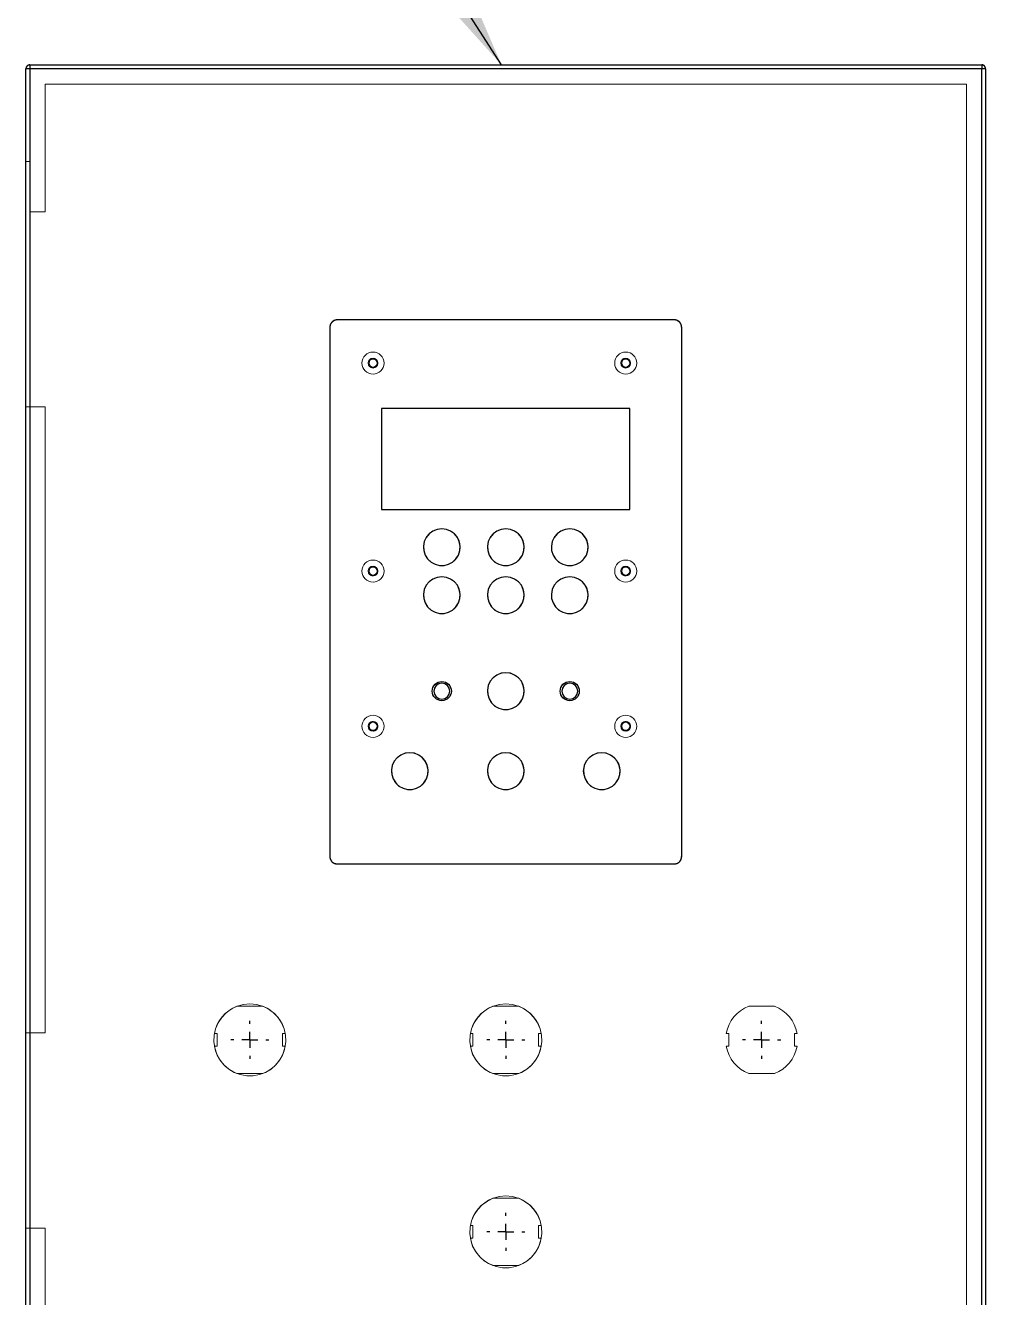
# Model space of a CAD drawing. Header units: millimetres. Extents: x 150937 to 394412, y 327166 to 584759.
# Drawn here: x 189308.7 to 189608.9, y 481747 to 482144.6 of the extents above; entities that cross this region are included whole.
import ezdxf

# ---------------------------------------------------------------- set-up
doc = ezdxf.new("R2010")
doc.units = ezdxf.units.MM
doc.linetypes.add('CENTER2', pattern=[28.575, 19.05, -3.175, 3.175, -3.175])
doc.linetypes.add('CENTERX2', pattern=[20.32, 12.7, -2.54, 2.54, -2.54])
for name, color, linetype in [('1', 2, 'CENTER2'), ('AM_4', 3, 'Continuous'), ('BASE_LINE', 91, 'CENTERX2'), ('CENTERLINE', 102, 'CENTERX2'), ('FORMAT', 7, 'Continuous'), ('Hole', 7, 'Continuous'), ('SLD-0', 7, 'Continuous')]:
    doc.layers.add(name, color=color, linetype=linetype)
doc.styles.get("Standard").update_dxf_attribs({"font": 'arial.ttf'})
doc.dimstyles.new('양쪽화살표지름', dxfattribs={"dimtxt": 3.5, "dimasz": 3.5, "dimexe": 2, "dimexo": 1.5, "dimgap": 0.8, "dimtad": 1, "dimdsep": 46, "dimtxsty": 'Standard', "dimcen": 0, "dimclrd": 1, "dimclre": 1, "dimclrt": 2, "dimazin": 2, "dimtfac": 1, "dimtmove": 0, "dimatfit": 1, "dimfxl": 0, "dimlwd": 25, "dimlwe": 25, "dimarcsym": 0})

# ---------------------------------------------------------------- blocks, each defined once
blk = doc.blocks.new('SW_CENTERMARKSYMBOL_0')
at = {"layer": 'FORMAT', "color": 0}
for p, q in [((0, 5), (0, 5.95)), ((-5, 0), (-5.95, 0)), ((0, 0), (-2.5, 0)), ((0, 0), (0, 2.5)), ((0, 0), (0, -2.5)), ((0, 0), (2.5, 0)), ((5, 0), (5.95, 0)), ((0, -5), (0, -5.95))]:
    blk.add_line(p, q, dxfattribs=at)
blk = doc.blocks.new('SW_CENTERMARKSYMBOL_1')
at = {"layer": 'FORMAT', "color": 0}
for p, q in [((0, 5), (0, 5.95)), ((-5, 0), (-5.95, 0)), ((0, 0), (-2.5, 0)), ((0, 0), (0, 2.5)), ((0, 0), (0, -2.5)), ((0, 0), (2.5, 0)), ((5, 0), (5.95, 0)), ((0, -5), (0, -5.95))]:
    blk.add_line(p, q, dxfattribs=at)
blk = doc.blocks.new('SW_CENTERMARKSYMBOL_2')
at = {"layer": 'FORMAT', "color": 0}
for p, q in [((0, 5), (0, 5.95)), ((-5, 0), (-5.95, 0)), ((0, 0), (-2.5, 0)), ((0, 0), (0, 2.5)), ((0, 0), (0, -2.5)), ((0, 0), (2.5, 0)), ((5, 0), (5.95, 0)), ((0, -5), (0, -5.95))]:
    blk.add_line(p, q, dxfattribs=at)
blk = doc.blocks.new('SW_CENTERMARKSYMBOL_3')
at = {"layer": 'FORMAT', "color": 0}
for p, q in [((0, 5), (0, 5.95)), ((-5, 0), (-5.95, 0)), ((0, 0), (-2.5, 0)), ((0, 0), (0, 2.5)), ((0, 0), (0, -2.5)), ((0, 0), (2.5, 0)), ((5, 0), (5.95, 0)), ((0, -5), (0, -5.95))]:
    blk.add_line(p, q, dxfattribs=at)
blk = doc.blocks.new('controller')
at = {"color": 7, "linetype": 'Continuous', "lineweight": 15}
for p, q in [((-232.84, 115.21), (-224.76, 115.21)), ((-152.84, 115.21), (-144.76, 115.21)), ((-72.84, 115.21), (-64.76, 115.21)), ((-239.05, 106.71), (-239.87, 106.71)), ((-239.05, 102.71), (-239.05, 106.71)), ((-218.55, 106.71), (-218.55, 102.71)), ((-217.73, 106.71), (-218.55, 106.71)), ((-159.05, 106.71), (-159.87, 106.71)), ((-159.05, 102.71), (-159.05, 106.71)), ((-138.55, 106.71), (-138.55, 102.71)), ((-137.73, 106.71), (-138.55, 106.71)), ((-79.05, 106.71), (-79.87, 106.71)), ((-79.05, 102.71), (-79.05, 106.71)), ((-58.55, 106.71), (-58.55, 102.71)), ((-57.73, 106.71), (-58.55, 106.71)), ((-239.87, 102.71), (-239.05, 102.71)), ((-218.55, 102.71), (-217.73, 102.71)), ((-159.87, 102.71), (-159.05, 102.71)), ((-138.55, 102.71), (-137.73, 102.71)), ((-79.87, 102.71), (-79.05, 102.71)), ((-58.55, 102.71), (-57.73, 102.71)), ((-224.76, 94.21), (-232.84, 94.21)), ((-144.76, 94.21), (-152.84, 94.21)), ((-64.76, 94.21), (-72.84, 94.21)), ((-152.84, 55.21), (-144.76, 55.21)), ((-159.05, 46.71), (-159.87, 46.71)), ((-159.05, 42.71), (-159.05, 46.71)), ((-138.55, 46.71), (-138.55, 42.71)), ((-137.73, 46.71), (-138.55, 46.71)), ((-159.87, 42.71), (-159.05, 42.71)), ((-138.55, 42.71), (-137.73, 42.71)), ((-144.76, 34.21), (-152.84, 34.21))]:
    blk.add_line(p, q, dxfattribs=at)
at = {"color": 7, "linetype": 'Continuous', "lineweight": 0}
for centre in [(-190.3, 316.21), (-111.3, 316.21), (-190.3, 251.21), (-111.3, 251.21), (-190.3, 202.71), (-111.3, 202.71)]:
    blk.add_arc(centre, 1.5, 255, 195, dxfattribs=at)
at = {"color": 7, "linetype": 'Continuous', "lineweight": 15}
for centre, start, end in [((-228.8, 104.71), 111.0395, 169.7597), ((-228.8, 104.71), 10.2403, 68.9605), ((-148.8, 104.71), 111.0395, 169.7597), ((-148.8, 104.71), 10.2403, 68.9605), ((-68.8, 104.71), 111.0395, 169.7597), ((-68.8, 104.71), 10.2403, 68.9605), ((-228.8, 104.71), 190.2403, 248.9605), ((-228.8, 104.71), 291.0395, 349.7597), ((-148.8, 104.71), 190.2403, 248.9605), ((-148.8, 104.71), 291.0395, 349.7597), ((-68.8, 104.71), 190.2403, 248.9605), ((-68.8, 104.71), 291.0395, 349.7597), ((-148.8, 44.71), 111.0395, 169.7597), ((-148.8, 44.71), 10.2403, 68.9605), ((-148.8, 44.71), 190.2403, 248.9605), ((-148.8, 44.71), 291.0395, 349.7597)]:
    blk.add_arc(centre, 11.25, start, end, dxfattribs=at)
at = {"layer": '1', "linetype": 'Continuous', "lineweight": 15}
for p, q in [((-298.8, 408.21), (-297.6, 408.21)), ((-298.8, 390.36), (-298.8, 408.21)), ((-297.6, 408.21), (-297.6, 409.41)), ((-297.6, 409.41), (-283.52, 409.41)), ((-283.52, 408.21), (-297.6, 408.21)), ((-297.6, 408.21), (-297.6, 390.36)), ((-283.52, 409.41), (-16.74, 409.41)), ((-16.74, 408.21), (-283.52, 408.21)), ((-16.74, 409.41), (0, 409.41)), ((0, 408.21), (-16.74, 408.21)), ((0, 409.41), (0, 408.21)), ((1.2, 408.21), (0, 408.21)), ((0, 390.36), (0, 408.21)), ((1.2, 408.21), (1.2, 390.36)), ((-283.52, 403.41), (-292.8, 403.41)), ((-292.8, 403.41), (-292.8, 390.36)), ((-16.74, 403.41), (-283.52, 403.41)), ((-4.8, 403.41), (-16.74, 403.41)), ((-4.8, 390.36), (-4.8, 403.41)), ((-292.8, 390.36), (-292.8, 363.51)), ((-4.8, 9.26), (-4.8, 390.36)), ((0, 9.26), (0, 390.36)), ((1.2, 390.36), (1.2, 9.26)), ((-297.6, 379.21), (-298.8, 379.21)), ((-298.8, 379.21), (-298.8, 303.01)), ((-297.6, 379.21), (-297.6, 303.01)), ((-292.8, 363.51), (-297.6, 363.51)), ((-298.8, 66.41), (-298.8, 343.01)), ((-297.6, 343.01), (-297.6, 66.41)), ((-298.8, 302.51), (-297.6, 302.51)), ((-297.6, 302.51), (-292.8, 302.51)), ((-292.8, 302.51), (-292.8, 106.91)), ((-297.6, 106.91), (-298.8, 106.91)), ((-298.8, 106.41), (-298.8, 30.41)), ((-292.8, 106.91), (-297.6, 106.91)), ((-297.6, 30.41), (-297.6, 106.41)), ((-298.8, 45.91), (-297.6, 45.91)), ((-297.6, 45.91), (-292.8, 45.91)), ((-292.8, 45.91), (-292.8, 9.26))]:
    blk.add_line(p, q, dxfattribs=at)
for centre, start, end in [((-297.6, 408.21), 90, 180), ((0, 408.21), 0, 90)]:
    blk.add_arc(centre, 1.2, start, end, dxfattribs=at)
at = {"layer": 'BASE_LINE', "color": 6, "linetype": 'ByBlock'}
for centre in [(-168.8, 213.71), (-128.8, 213.71)]:
    blk.add_circle(centre, 3, dxfattribs=at)
at = {"layer": 'Hole', "color": 7, "lineweight": 25}
for points in [[(-298.81, 390.36), (-298.81, 408.21)], [(-297.6, 409.39), (-283.52, 409.39)], [(-283.52, 408.21), (-297.6, 408.21)], [(-297.6, 408.21), (-297.6, 390.36)], [(-283.52, 409.39), (-16.74, 409.39)], [(-16.74, 408.21), (-283.52, 408.21)], [(-16.74, 409.39), (0, 409.39)], [(0, 408.21), (-16.74, 408.21)], [(0, 390.36), (0, 408.21)], [(1.21, 408.21), (1.21, 390.36)], [(-298.81, 9.26), (-298.81, 390.36)], [(-297.6, 390.36), (-297.6, 9.26)], [(0, 9.26), (0, 390.36)], [(1.21, 390.36), (1.21, 9.26)], [(-93.79, 161.99), (-93.79, 327.41)], [(-187.6, 302.01), (-187.6, 270.49)], [(-110, 302.01), (-187.6, 302.01)], [(-110, 270.49), (-110, 302.01)], [(-187.6, 270.49), (-110, 270.49)], [(-168.8, 264.46), (-170.22, 264.27), (-171.58, 263.74), (-172.74, 262.89), (-173.65, 261.77), (-174.26, 260.48), (-174.54, 259.06), (-174.45, 257.62), (-174.01, 256.25), (-173.23, 255.04), (-172.17, 254.05), (-170.92, 253.35), (-169.52, 252.99), (-168.08, 252.99), (-166.69, 253.35), (-165.42, 254.05), (-164.36, 255.04), (-163.6, 256.25), (-163.15, 257.62), (-163.07, 259.06), (-163.32, 260.48), (-163.93, 261.77), (-164.87, 262.89), (-166.03, 263.74), (-167.36, 264.27), (-168.8, 264.46)], [(-148.8, 264.46), (-150.22, 264.27), (-151.57, 263.74), (-152.74, 262.89), (-153.65, 261.77), (-154.26, 260.48), (-154.54, 259.06), (-154.45, 257.62), (-154.01, 256.25), (-153.22, 255.04), (-152.19, 254.05), (-150.92, 253.35), (-149.52, 252.99), (-148.08, 252.99), (-146.68, 253.35), (-145.41, 254.05), (-144.38, 255.04), (-143.59, 256.25), (-143.15, 257.62), (-143.06, 259.06), (-143.32, 260.48), (-143.93, 261.77), (-144.86, 262.89), (-146.03, 263.74), (-147.36, 264.27), (-148.8, 264.46)], [(-128.8, 264.46), (-130.24, 264.27), (-131.57, 263.74), (-132.73, 262.89), (-133.64, 261.77), (-134.26, 260.48), (-134.53, 259.06), (-134.45, 257.62), (-134, 256.25), (-133.22, 255.04), (-132.18, 254.05), (-130.91, 253.35), (-129.52, 252.99), (-128.08, 252.99), (-126.68, 253.35), (-125.41, 254.05), (-124.37, 255.04), (-123.59, 256.25), (-123.15, 257.62), (-123.06, 259.06), (-123.34, 260.48), (-123.95, 261.77), (-124.86, 262.89), (-126.02, 263.74), (-127.36, 264.27), (-128.8, 264.46)], [(-168.8, 249.45), (-170.22, 249.26), (-171.58, 248.73), (-172.74, 247.89), (-173.65, 246.79), (-174.26, 245.47), (-174.54, 244.06), (-174.45, 242.62), (-174.01, 241.26), (-173.23, 240.03), (-172.17, 239.04), (-170.92, 238.36), (-169.52, 238), (-168.08, 238), (-166.69, 238.36), (-165.42, 239.04), (-164.36, 240.03), (-163.6, 241.26), (-163.15, 242.62), (-163.07, 244.06), (-163.32, 245.47), (-163.93, 246.79), (-164.87, 247.89), (-166.03, 248.73), (-167.36, 249.26), (-168.8, 249.45)], [(-148.8, 249.45), (-150.22, 249.26), (-151.57, 248.73), (-152.74, 247.89), (-153.65, 246.79), (-154.26, 245.47), (-154.54, 244.06), (-154.45, 242.62), (-154.01, 241.26), (-153.22, 240.03), (-152.19, 239.04), (-150.92, 238.36), (-149.52, 238), (-148.08, 238), (-146.68, 238.36), (-145.41, 239.04), (-144.38, 240.03), (-143.59, 241.26), (-143.15, 242.62), (-143.06, 244.06), (-143.32, 245.47), (-143.93, 246.79), (-144.86, 247.89), (-146.03, 248.73), (-147.36, 249.26), (-148.8, 249.45)], [(-128.8, 249.45), (-130.24, 249.26), (-131.57, 248.73), (-132.73, 247.89), (-133.64, 246.79), (-134.26, 245.47), (-134.53, 244.06), (-134.45, 242.62), (-134, 241.26), (-133.22, 240.03), (-132.18, 239.04), (-130.91, 238.36), (-129.52, 238), (-128.08, 238), (-126.68, 238.36), (-125.41, 239.04), (-124.37, 240.03), (-123.59, 241.26), (-123.15, 242.62), (-123.06, 244.06), (-123.34, 245.47), (-123.95, 246.79), (-124.86, 247.89), (-126.02, 248.73), (-127.36, 249.26), (-128.8, 249.45)], [(-148.8, 219.46), (-150.22, 219.27), (-151.57, 218.74), (-152.74, 217.89), (-153.65, 216.77), (-154.26, 215.48), (-154.54, 214.06), (-154.45, 212.62), (-154.01, 211.25), (-153.22, 210.04), (-152.19, 209.05), (-150.92, 208.35), (-149.52, 207.99), (-148.08, 207.99), (-146.68, 208.35), (-145.41, 209.05), (-144.38, 210.04), (-143.59, 211.25), (-143.15, 212.62), (-143.06, 214.06), (-143.32, 215.48), (-143.93, 216.77), (-144.86, 217.89), (-146.03, 218.74), (-147.36, 219.27), (-148.8, 219.46)], [(-168.8, 216.2), (-169.75, 216.01), (-170.56, 215.46), (-171.11, 214.66), (-171.3, 213.7), (-171.11, 212.75), (-170.56, 211.93), (-169.75, 211.4), (-168.8, 211.21), (-167.85, 211.4), (-167.02, 211.93), (-166.49, 212.75), (-166.3, 213.7), (-166.49, 214.66), (-167.02, 215.46), (-167.85, 216.01), (-168.8, 216.2)], [(-128.8, 216.2), (-129.75, 216.01), (-130.55, 215.46), (-131.1, 214.66), (-131.29, 213.7), (-131.1, 212.75), (-130.55, 211.93), (-129.75, 211.4), (-128.8, 211.21), (-127.84, 211.4), (-127.02, 211.93), (-126.49, 212.75), (-126.3, 213.7), (-126.49, 214.66), (-127.02, 215.46), (-127.84, 216.01), (-128.8, 216.2)], [(-178.79, 194.44), (-180.23, 194.27), (-181.57, 193.74), (-182.73, 192.9), (-183.66, 191.77), (-184.28, 190.48), (-184.53, 189.07), (-184.44, 187.63), (-184, 186.25), (-183.22, 185.04), (-182.18, 184.05), (-180.91, 183.35), (-179.51, 182.99), (-178.07, 182.99), (-176.68, 183.35), (-175.41, 184.05), (-174.37, 185.04), (-173.59, 186.25), (-173.14, 187.63), (-173.06, 189.07), (-173.33, 190.48), (-173.95, 191.77), (-174.86, 192.9), (-176.02, 193.74), (-177.37, 194.27), (-178.79, 194.44)], [(-148.8, 194.44), (-150.22, 194.27), (-151.57, 193.74), (-152.74, 192.9), (-153.65, 191.77), (-154.26, 190.48), (-154.54, 189.07), (-154.45, 187.63), (-154.01, 186.25), (-153.22, 185.04), (-152.19, 184.05), (-150.92, 183.35), (-149.52, 182.99), (-148.08, 182.99), (-146.68, 183.35), (-145.41, 184.05), (-144.38, 185.04), (-143.59, 186.25), (-143.15, 187.63), (-143.06, 189.07), (-143.32, 190.48), (-143.93, 191.77), (-144.86, 192.9), (-146.03, 193.74), (-147.36, 194.27), (-148.8, 194.44)], [(-118.81, 194.44), (-120.22, 194.27), (-121.56, 193.74), (-122.72, 192.9), (-123.65, 191.77), (-124.27, 190.48), (-124.54, 189.07), (-124.44, 187.63), (-123.99, 186.25), (-123.23, 185.04), (-122.17, 184.05), (-120.92, 183.35), (-119.53, 182.99), (-118.07, 182.99), (-116.69, 183.35), (-115.42, 184.05), (-114.36, 185.04), (-113.6, 186.25), (-113.15, 187.63), (-113.05, 189.07), (-113.32, 190.48), (-113.94, 191.77), (-114.87, 192.9), (-116.03, 193.74), (-117.37, 194.27), (-118.81, 194.44)], [(-201.5, 159.71), (-96.09, 159.71)]]:
    blk.add_lwpolyline(points, dxfattribs=at)
at = {"layer": 'Hole', "color": 7, "lineweight": 18}
for points in [[(-228.79, 115.96), (-230.8, 115.77), (-232.75, 115.24), (-234.57, 114.37), (-236.2, 113.18), (-237.59, 111.72), (-238.69, 110.03), (-239.5, 108.19), (-239.94, 106.22), (-240.03, 104.19), (-239.77, 102.2), (-239.14, 100.27), (-238.19, 98.49), (-236.94, 96.93), (-235.41, 95.59), (-233.68, 94.56), (-231.79, 93.86), (-229.8, 93.5), (-227.79, 93.5), (-225.8, 93.86), (-223.92, 94.56), (-222.18, 95.59), (-220.66, 96.93), (-219.41, 98.49), (-218.46, 100.27), (-217.82, 102.2), (-217.55, 104.19), (-217.65, 106.22), (-218.1, 108.19), (-218.88, 110.03), (-220, 111.72), (-221.4, 113.18), (-223.03, 114.37), (-224.85, 115.24), (-226.78, 115.77), (-228.79, 115.96)], [(-148.8, 115.96), (-150.81, 115.77), (-152.76, 115.24), (-154.56, 114.37), (-156.21, 113.18), (-157.58, 111.72), (-158.71, 110.03), (-159.49, 108.19), (-159.95, 106.22), (-160.04, 104.19), (-159.76, 102.2), (-159.15, 100.27), (-158.18, 98.49), (-156.93, 96.93), (-155.4, 95.59), (-153.67, 94.56), (-151.78, 93.86), (-149.79, 93.5), (-147.78, 93.5), (-145.79, 93.86), (-143.91, 94.56), (-142.17, 95.59), (-140.67, 96.93), (-139.4, 98.49), (-138.45, 100.27), (-137.84, 102.2), (-137.56, 104.19), (-137.64, 106.22), (-138.09, 108.19), (-138.89, 110.03), (-139.99, 111.72), (-141.39, 113.18), (-143.02, 114.37), (-144.84, 115.24), (-146.79, 115.77), (-148.8, 115.96)], [(-148.8, 55.95), (-150.81, 55.78), (-152.76, 55.23), (-154.56, 54.36), (-156.21, 53.18), (-157.58, 51.71), (-158.71, 50.02), (-159.49, 48.18), (-159.95, 46.21), (-160.04, 44.2), (-159.76, 42.19), (-159.15, 40.29), (-158.18, 38.51), (-156.93, 36.92), (-155.4, 35.61), (-153.67, 34.57), (-151.78, 33.85), (-149.79, 33.49), (-147.78, 33.49), (-145.79, 33.85), (-143.91, 34.57), (-142.17, 35.61), (-140.67, 36.92), (-139.4, 38.51), (-138.45, 40.29), (-137.84, 42.19), (-137.56, 44.2), (-137.64, 46.21), (-138.09, 48.18), (-138.89, 50.02), (-139.99, 51.71), (-141.39, 53.18), (-143.02, 54.36), (-144.84, 55.23), (-146.79, 55.78), (-148.8, 55.95)]]:
    blk.add_lwpolyline(points, dxfattribs=at)
at = {"layer": 'Hole', "color": 7, "lineweight": 25}
for points in [[(-297.6, 408.21), (-298, 408.21), (-298.4, 408.21), (-298.81, 408.21)], [(-297.6, 409.39), (-297.6, 409), (-297.6, 408.6), (-297.6, 408.21)], [(0, 409.39), (0, 409), (0, 408.6), (0, 408.21)], [(1.21, 408.21), (0.8, 408.21), (0.4, 408.21), (0, 408.21)]]:
    blk.add_open_spline(points, degree=3, dxfattribs=at)
for points, knots in [([(-297.6, 409.39), (-297.68, 409.39), (-297.75, 409.39), (-297.83, 409.39), (-297.83, 409.39), (-297.83, 409.37), (-297.83, 409.37), (-297.83, 409.37), (-297.92, 409.37), (-297.92, 409.37), (-297.92, 409.37), (-297.92, 409.35), (-297.92, 409.35), (-297.92, 409.35), (-297.98, 409.35), (-297.98, 409.35), (-297.98, 409.35), (-298, 409.33), (-298, 409.33), (-298, 409.33), (-298.04, 409.33), (-298.04, 409.33), (-298.04, 409.33), (-298.04, 409.31), (-298.04, 409.31), (-298.04, 409.31), (-298.09, 409.31), (-298.09, 409.31), (-298.09, 409.31), (-298.11, 409.29), (-298.11, 409.29), (-298.11, 409.29), (-298.15, 409.29), (-298.15, 409.29), (-298.15, 409.29), (-298.15, 409.27), (-298.15, 409.27), (-298.15, 409.27), (-298.19, 409.27), (-298.19, 409.27), (-298.19, 409.27), (-298.19, 409.25), (-298.19, 409.25), (-298.19, 409.25), (-298.21, 409.25), (-298.21, 409.25), (-298.21, 409.25), (-298.23, 409.23), (-298.23, 409.23), (-298.23, 409.23), (-298.26, 409.2), (-298.26, 409.2), (-298.26, 409.2), (-298.28, 409.2), (-298.28, 409.2), (-298.28, 409.2), (-298.3, 409.18), (-298.3, 409.18), (-298.3, 409.18), (-298.32, 409.16), (-298.32, 409.16), (-298.32, 409.16), (-298.34, 409.16), (-298.34, 409.16), (-298.34, 409.16), (-298.34, 409.14), (-298.34, 409.14), (-298.34, 409.14), (-298.36, 409.14), (-298.36, 409.14), (-298.36, 409.14), (-298.38, 409.12), (-298.38, 409.12), (-298.38, 409.12), (-298.4, 409.1), (-298.4, 409.1), (-298.4, 409.1), (-298.42, 409.1), (-298.42, 409.1), (-298.42, 409.1), (-298.42, 409.08), (-298.42, 409.08), (-298.42, 409.08), (-298.45, 409.08), (-298.45, 409.08), (-298.45, 409.08), (-298.45, 409.06), (-298.45, 409.06), (-298.45, 409.06), (-298.47, 409.06), (-298.47, 409.06), (-298.47, 409.06), (-298.47, 409.03), (-298.47, 409.03), (-298.47, 409.03), (-298.49, 409.03), (-298.49, 409.03), (-298.49, 409.03), (-298.49, 409.01), (-298.49, 409.01), (-298.49, 409.01), (-298.51, 408.99), (-298.51, 408.99), (-298.51, 408.99), (-298.53, 408.97), (-298.53, 408.97), (-298.53, 408.97), (-298.53, 408.95), (-298.53, 408.95), (-298.53, 408.95), (-298.55, 408.95), (-298.55, 408.95), (-298.55, 408.95), (-298.55, 408.93), (-298.55, 408.93), (-298.55, 408.93), (-298.57, 408.91), (-298.57, 408.91), (-298.57, 408.91), (-298.59, 408.89), (-298.59, 408.89), (-298.59, 408.89), (-298.59, 408.87), (-298.59, 408.87), (-298.59, 408.87), (-298.62, 408.84), (-298.62, 408.84), (-298.62, 408.84), (-298.64, 408.82), (-298.64, 408.82), (-298.64, 408.82), (-298.64, 408.8), (-298.64, 408.8), (-298.64, 408.8), (-298.66, 408.8), (-298.66, 408.8), (-298.66, 408.8), (-298.66, 408.76), (-298.66, 408.76), (-298.66, 408.76), (-298.68, 408.76), (-298.68, 408.76), (-298.68, 408.76), (-298.68, 408.72), (-298.68, 408.72), (-298.68, 408.72), (-298.7, 408.7), (-298.7, 408.7), (-298.7, 408.7), (-298.7, 408.65), (-298.7, 408.65), (-298.7, 408.65), (-298.72, 408.65), (-298.72, 408.65), (-298.72, 408.65), (-298.72, 408.61), (-298.72, 408.61), (-298.72, 408.61), (-298.74, 408.59), (-298.74, 408.59), (-298.74, 408.59), (-298.74, 408.53), (-298.74, 408.53), (-298.74, 408.53), (-298.76, 408.53), (-298.76, 408.53), (-298.76, 408.53), (-298.76, 408.44), (-298.76, 408.44), (-298.76, 408.44), (-298.78, 408.44), (-298.78, 408.44), (-298.78, 408.36), (-298.78, 408.29), (-298.78, 408.21)], [0, 0, 0, 0, 1, 1, 1, 2, 2, 2, 3, 3, 3, 4, 4, 4, 5, 5, 5, 6, 6, 6, 7, 7, 7, 8, 8, 8, 9, 9, 9, 10, 10, 10, 11, 11, 11, 12, 12, 12, 13, 13, 13, 14, 14, 14, 15, 15, 15, 16, 16, 16, 17, 17, 17, 18, 18, 18, 19, 19, 19, 20, 20, 20, 21, 21, 21, 22, 22, 22, 23, 23, 23, 24, 24, 24, 25, 25, 25, 26, 26, 26, 27, 27, 27, 28, 28, 28, 29, 29, 29, 30, 30, 30, 31, 31, 31, 32, 32, 32, 33, 33, 33, 34, 34, 34, 35, 35, 35, 36, 36, 36, 37, 37, 37, 38, 38, 38, 39, 39, 39, 40, 40, 40, 41, 41, 41, 42, 42, 42, 43, 43, 43, 44, 44, 44, 45, 45, 45, 46, 46, 46, 47, 47, 47, 48, 48, 48, 49, 49, 49, 50, 50, 50, 51, 51, 51, 52, 52, 52, 53, 53, 53, 54, 54, 54, 55, 55, 55, 56, 56, 56, 57, 57, 57, 58, 58, 58, 58]), ([(1.21, 408.21), (1.21, 408.21), (1.19, 408.23), (1.19, 408.23), (1.19, 408.23), (1.19, 408.44), (1.19, 408.44), (1.19, 408.44), (1.16, 408.46), (1.16, 408.46), (1.16, 408.46), (1.16, 408.53), (1.16, 408.53), (1.16, 408.53), (1.14, 408.55), (1.14, 408.55), (1.14, 408.55), (1.14, 408.59), (1.14, 408.59), (1.14, 408.59), (1.12, 408.61), (1.12, 408.61), (1.12, 408.61), (1.12, 408.65), (1.12, 408.65), (1.12, 408.65), (1.1, 408.67), (1.1, 408.67), (1.1, 408.67), (1.1, 408.72), (1.1, 408.72), (1.1, 408.72), (1.08, 408.72), (1.08, 408.72), (1.08, 408.72), (1.08, 408.76), (1.08, 408.76), (1.08, 408.76), (1.06, 408.76), (1.06, 408.76), (1.05, 408.81), (1, 408.85), (0.99, 408.91), (0.99, 408.91), (0.97, 408.91), (0.97, 408.91), (0.97, 408.91), (0.97, 408.93), (0.97, 408.93), (0.97, 408.93), (0.95, 408.93), (0.95, 408.93), (0.95, 408.93), (0.95, 408.95), (0.95, 408.95), (0.95, 408.95), (0.93, 408.97), (0.93, 408.97), (0.93, 408.97), (0.93, 408.99), (0.93, 408.99), (0.93, 408.99), (0.91, 408.99), (0.91, 408.99), (0.91, 408.99), (0.91, 409.01), (0.91, 409.01), (0.91, 409.01), (0.89, 409.01), (0.89, 409.01), (0.89, 409.01), (0.89, 409.03), (0.89, 409.03), (0.89, 409.03), (0.87, 409.03), (0.87, 409.03), (0.87, 409.03), (0.87, 409.06), (0.87, 409.06), (0.87, 409.06), (0.85, 409.06), (0.85, 409.06), (0.85, 409.06), (0.85, 409.08), (0.85, 409.08), (0.85, 409.08), (0.83, 409.08), (0.83, 409.08), (0.83, 409.08), (0.83, 409.1), (0.83, 409.1), (0.83, 409.1), (0.8, 409.1), (0.8, 409.1), (0.8, 409.1), (0.8, 409.12), (0.8, 409.12), (0.8, 409.12), (0.78, 409.12), (0.78, 409.12), (0.78, 409.12), (0.78, 409.14), (0.78, 409.14), (0.78, 409.14), (0.76, 409.14), (0.76, 409.14), (0.76, 409.14), (0.76, 409.16), (0.76, 409.16), (0.76, 409.16), (0.74, 409.16), (0.74, 409.16), (0.74, 409.16), (0.72, 409.18), (0.72, 409.18), (0.72, 409.18), (0.7, 409.18), (0.7, 409.18), (0.7, 409.18), (0.7, 409.2), (0.7, 409.2), (0.7, 409.2), (0.68, 409.2), (0.68, 409.2), (0.68, 409.2), (0.68, 409.23), (0.68, 409.23), (0.62, 409.23), (0.58, 409.28), (0.53, 409.29), (0.53, 409.29), (0.53, 409.31), (0.53, 409.31), (0.53, 409.31), (0.49, 409.31), (0.49, 409.31), (0.49, 409.31), (0.49, 409.33), (0.49, 409.33), (0.49, 409.33), (0.44, 409.33), (0.44, 409.33), (0.44, 409.33), (0.42, 409.35), (0.42, 409.35), (0.42, 409.35), (0.38, 409.35), (0.38, 409.35), (0.38, 409.35), (0.36, 409.37), (0.36, 409.37), (0.36, 409.37), (0.32, 409.37), (0.32, 409.37), (0.32, 409.37), (0.3, 409.39), (0.3, 409.39), (0.3, 409.39), (0.23, 409.39), (0.23, 409.39), (0.23, 409.39), (0.21, 409.42), (0.21, 409.42), (0.21, 409.42), (0.13, 409.42), (0.13, 409.42), (0.08, 409.42), (0.04, 409.42), (0, 409.42)], [0, 0, 0, 0, 1, 1, 1, 2, 2, 2, 3, 3, 3, 4, 4, 4, 5, 5, 5, 6, 6, 6, 7, 7, 7, 8, 8, 8, 9, 9, 9, 10, 10, 10, 11, 11, 11, 12, 12, 12, 13, 13, 13, 14, 14, 14, 15, 15, 15, 16, 16, 16, 17, 17, 17, 18, 18, 18, 19, 19, 19, 20, 20, 20, 21, 21, 21, 22, 22, 22, 23, 23, 23, 24, 24, 24, 25, 25, 25, 26, 26, 26, 27, 27, 27, 28, 28, 28, 29, 29, 29, 30, 30, 30, 31, 31, 31, 32, 32, 32, 33, 33, 33, 34, 34, 34, 35, 35, 35, 36, 36, 36, 37, 37, 37, 38, 38, 38, 39, 39, 39, 40, 40, 40, 41, 41, 41, 42, 42, 42, 43, 43, 43, 44, 44, 44, 45, 45, 45, 46, 46, 46, 47, 47, 47, 48, 48, 48, 49, 49, 49, 50, 50, 50, 51, 51, 51, 52, 52, 52, 53, 53, 53, 54, 54, 54, 55, 55, 55, 56, 56, 56, 56]), ([(-96.09, 329.7), (-96.09, 329.7), (-201.5, 329.7), (-201.5, 329.7), (-201.58, 329.7), (-201.66, 329.7), (-201.74, 329.7), (-201.74, 329.7), (-201.82, 329.7), (-201.82, 329.7), (-201.82, 329.7), (-201.84, 329.68), (-201.84, 329.68), (-201.84, 329.68), (-201.93, 329.68), (-201.93, 329.68), (-201.93, 329.68), (-201.97, 329.65), (-201.97, 329.65), (-201.97, 329.65), (-202.03, 329.65), (-202.03, 329.65), (-202.03, 329.65), (-202.08, 329.63), (-202.08, 329.63), (-202.08, 329.63), (-202.12, 329.63), (-202.12, 329.63), (-202.12, 329.63), (-202.16, 329.61), (-202.16, 329.61), (-202.16, 329.61), (-202.18, 329.61), (-202.18, 329.61), (-202.18, 329.61), (-202.2, 329.59), (-202.2, 329.59), (-202.2, 329.59), (-202.27, 329.59), (-202.27, 329.59), (-202.27, 329.59), (-202.29, 329.57), (-202.29, 329.57), (-202.29, 329.57), (-202.31, 329.57), (-202.31, 329.57), (-202.31, 329.57), (-202.33, 329.55), (-202.33, 329.55), (-202.33, 329.55), (-202.37, 329.55), (-202.37, 329.55), (-202.37, 329.55), (-202.39, 329.53), (-202.39, 329.53), (-202.39, 329.53), (-202.41, 329.53), (-202.41, 329.53), (-202.41, 329.53), (-202.44, 329.51), (-202.44, 329.51), (-202.44, 329.51), (-202.46, 329.51), (-202.46, 329.51), (-202.46, 329.51), (-202.5, 329.49), (-202.5, 329.49), (-202.5, 329.49), (-202.52, 329.49), (-202.52, 329.49), (-202.52, 329.49), (-202.54, 329.46), (-202.54, 329.46), (-202.54, 329.46), (-202.56, 329.44), (-202.56, 329.44), (-202.56, 329.44), (-202.58, 329.44), (-202.58, 329.44), (-202.58, 329.44), (-202.63, 329.42), (-202.63, 329.42), (-202.63, 329.42), (-202.65, 329.4), (-202.65, 329.4), (-202.65, 329.4), (-202.67, 329.4), (-202.67, 329.4), (-202.67, 329.4), (-202.69, 329.38), (-202.69, 329.38), (-202.69, 329.38), (-202.71, 329.36), (-202.71, 329.36), (-202.71, 329.36), (-202.73, 329.36), (-202.73, 329.36), (-202.73, 329.36), (-202.75, 329.34), (-202.75, 329.34), (-202.75, 329.34), (-202.8, 329.32), (-202.8, 329.32), (-202.8, 329.32), (-202.82, 329.32), (-202.82, 329.32), (-202.82, 329.32), (-202.9, 329.23), (-202.9, 329.23), (-202.9, 329.23), (-202.92, 329.23), (-202.92, 329.23), (-202.92, 329.23), (-202.97, 329.19), (-202.97, 329.19), (-203.05, 329.1), (-203.04, 329.15), (-203.13, 329.04), (-203.25, 328.94), (-203.19, 328.95), (-203.28, 328.87), (-203.28, 328.87), (-203.3, 328.85), (-203.3, 328.85), (-203.3, 328.85), (-203.33, 328.83), (-203.33, 328.83), (-203.33, 328.83), (-203.33, 328.81), (-203.33, 328.81), (-203.33, 328.81), (-203.35, 328.79), (-203.35, 328.79), (-203.35, 328.79), (-203.41, 328.72), (-203.41, 328.72), (-203.41, 328.72), (-203.41, 328.7), (-203.41, 328.7), (-203.41, 328.7), (-203.43, 328.66), (-203.43, 328.66), (-203.43, 328.66), (-203.45, 328.64), (-203.45, 328.64), (-203.45, 328.64), (-203.45, 328.62), (-203.45, 328.62), (-203.45, 328.62), (-203.49, 328.58), (-203.49, 328.58), (-203.49, 328.58), (-203.49, 328.55), (-203.49, 328.55), (-203.49, 328.55), (-203.52, 328.53), (-203.52, 328.53), (-203.52, 328.53), (-203.54, 328.49), (-203.54, 328.49), (-203.54, 328.49), (-203.54, 328.47), (-203.54, 328.47), (-203.54, 328.47), (-203.56, 328.45), (-203.56, 328.45), (-203.56, 328.45), (-203.58, 328.43), (-203.58, 328.43), (-203.58, 328.43), (-203.58, 328.41), (-203.58, 328.41), (-203.58, 328.41), (-203.6, 328.36), (-203.6, 328.36), (-203.6, 328.36), (-203.6, 328.34), (-203.6, 328.34), (-203.6, 328.34), (-203.62, 328.32), (-203.62, 328.32), (-203.62, 328.32), (-203.62, 328.3), (-203.62, 328.3), (-203.62, 328.3), (-203.64, 328.28), (-203.64, 328.28), (-203.64, 328.28), (-203.64, 328.24), (-203.64, 328.24), (-203.64, 328.24), (-203.66, 328.22), (-203.66, 328.22), (-203.66, 328.22), (-203.66, 328.19), (-203.66, 328.19), (-203.66, 328.19), (-203.68, 328.17), (-203.68, 328.17), (-203.68, 328.17), (-203.68, 328.11), (-203.68, 328.11), (-203.68, 328.11), (-203.71, 328.09), (-203.71, 328.09), (-203.71, 328.09), (-203.71, 328.07), (-203.71, 328.07), (-203.71, 328.07), (-203.73, 328.02), (-203.73, 328.02), (-203.73, 328.02), (-203.73, 327.98), (-203.73, 327.98), (-203.73, 327.98), (-203.75, 327.94), (-203.75, 327.94), (-203.75, 327.94), (-203.75, 327.88), (-203.75, 327.88), (-203.75, 327.88), (-203.77, 327.83), (-203.77, 327.83), (-203.77, 327.83), (-203.77, 327.75), (-203.77, 327.75), (-203.77, 327.75), (-203.79, 327.73), (-203.79, 327.73), (-203.79, 327.73), (-203.79, 327.64), (-203.79, 327.64), (-203.79, 327.57), (-203.79, 327.49), (-203.79, 327.41)], [0, 0, 0, 0, 1, 1, 1, 2, 2, 2, 3, 3, 3, 4, 4, 4, 5, 5, 5, 6, 6, 6, 7, 7, 7, 8, 8, 8, 9, 9, 9, 10, 10, 10, 11, 11, 11, 12, 12, 12, 13, 13, 13, 14, 14, 14, 15, 15, 15, 16, 16, 16, 17, 17, 17, 18, 18, 18, 19, 19, 19, 20, 20, 20, 21, 21, 21, 22, 22, 22, 23, 23, 23, 24, 24, 24, 25, 25, 25, 26, 26, 26, 27, 27, 27, 28, 28, 28, 29, 29, 29, 30, 30, 30, 31, 31, 31, 32, 32, 32, 33, 33, 33, 34, 34, 34, 35, 35, 35, 36, 36, 36, 37, 37, 37, 38, 38, 38, 39, 39, 39, 40, 40, 40, 41, 41, 41, 42, 42, 42, 43, 43, 43, 44, 44, 44, 45, 45, 45, 46, 46, 46, 47, 47, 47, 48, 48, 48, 49, 49, 49, 50, 50, 50, 51, 51, 51, 52, 52, 52, 53, 53, 53, 54, 54, 54, 55, 55, 55, 56, 56, 56, 57, 57, 57, 58, 58, 58, 59, 59, 59, 60, 60, 60, 61, 61, 61, 62, 62, 62, 63, 63, 63, 64, 64, 64, 65, 65, 65, 66, 66, 66, 67, 67, 67, 68, 68, 68, 69, 69, 69, 70, 70, 70, 71, 71, 71, 72, 72, 72, 73, 73, 73, 74, 74, 74, 75, 75, 75, 76, 76, 76, 77, 77, 77, 78, 78, 78, 78]), ([(-203.79, 327.41), (-203.79, 327.41), (-203.79, 161.99), (-203.79, 161.99), (-203.79, 161.92), (-203.79, 161.85), (-203.79, 161.78), (-203.79, 161.78), (-203.79, 161.7), (-203.79, 161.7), (-203.79, 161.7), (-203.77, 161.68), (-203.77, 161.68), (-203.77, 161.68), (-203.77, 161.59), (-203.77, 161.59), (-203.77, 161.59), (-203.75, 161.55), (-203.75, 161.55), (-203.75, 161.55), (-203.75, 161.49), (-203.75, 161.49), (-203.75, 161.49), (-203.73, 161.44), (-203.73, 161.44), (-203.73, 161.44), (-203.73, 161.4), (-203.73, 161.4), (-203.73, 161.4), (-203.71, 161.36), (-203.71, 161.36), (-203.71, 161.36), (-203.71, 161.34), (-203.71, 161.34), (-203.71, 161.34), (-203.68, 161.32), (-203.68, 161.32), (-203.68, 161.32), (-203.68, 161.25), (-203.68, 161.25), (-203.68, 161.25), (-203.66, 161.23), (-203.66, 161.23), (-203.66, 161.23), (-203.66, 161.21), (-203.66, 161.21), (-203.66, 161.21), (-203.64, 161.19), (-203.64, 161.19), (-203.64, 161.19), (-203.64, 161.15), (-203.64, 161.15), (-203.64, 161.15), (-203.62, 161.13), (-203.62, 161.13), (-203.62, 161.13), (-203.62, 161.1), (-203.62, 161.1), (-203.62, 161.1), (-203.6, 161.08), (-203.6, 161.08), (-203.6, 161.08), (-203.6, 161.06), (-203.6, 161.06), (-203.6, 161.06), (-203.58, 161.02), (-203.58, 161.02), (-203.58, 161.02), (-203.58, 161), (-203.58, 161), (-203.58, 161), (-203.56, 160.98), (-203.56, 160.98), (-203.56, 160.98), (-203.54, 160.96), (-203.54, 160.96), (-203.54, 160.96), (-203.54, 160.94), (-203.54, 160.94), (-203.54, 160.94), (-203.52, 160.89), (-203.52, 160.89), (-203.52, 160.89), (-203.49, 160.87), (-203.49, 160.87), (-203.49, 160.87), (-203.49, 160.85), (-203.49, 160.85), (-203.49, 160.85), (-203.47, 160.83), (-203.47, 160.83), (-203.47, 160.83), (-203.45, 160.81), (-203.45, 160.81), (-203.45, 160.81), (-203.45, 160.79), (-203.45, 160.79), (-203.45, 160.79), (-203.43, 160.77), (-203.43, 160.77), (-203.43, 160.77), (-203.41, 160.72), (-203.41, 160.72), (-203.41, 160.72), (-203.41, 160.7), (-203.41, 160.7), (-203.41, 160.7), (-203.39, 160.68), (-203.39, 160.68), (-203.39, 160.68), (-203.37, 160.66), (-203.37, 160.66), (-203.37, 160.66), (-203.35, 160.64), (-203.35, 160.64), (-203.35, 160.64), (-203.33, 160.62), (-203.33, 160.62), (-203.33, 160.62), (-203.33, 160.6), (-203.33, 160.6), (-203.33, 160.6), (-203.3, 160.58), (-203.3, 160.58), (-203.3, 160.58), (-203.28, 160.55), (-203.28, 160.55), (-203.19, 160.47), (-203.25, 160.48), (-203.13, 160.38), (-203.04, 160.27), (-203.05, 160.33), (-202.97, 160.24), (-202.97, 160.24), (-202.94, 160.22), (-202.94, 160.22), (-202.94, 160.22), (-202.92, 160.19), (-202.92, 160.19), (-202.92, 160.19), (-202.9, 160.19), (-202.9, 160.19), (-202.9, 160.19), (-202.88, 160.17), (-202.88, 160.17), (-202.88, 160.17), (-202.86, 160.15), (-202.86, 160.15), (-202.86, 160.15), (-202.84, 160.13), (-202.84, 160.13), (-202.84, 160.13), (-202.82, 160.11), (-202.82, 160.11), (-202.82, 160.11), (-202.8, 160.11), (-202.8, 160.11), (-202.8, 160.11), (-202.75, 160.09), (-202.75, 160.09), (-202.75, 160.09), (-202.73, 160.07), (-202.73, 160.07), (-202.73, 160.07), (-202.71, 160.07), (-202.71, 160.07), (-202.71, 160.07), (-202.69, 160.05), (-202.69, 160.05), (-202.69, 160.05), (-202.67, 160.02), (-202.67, 160.02), (-202.67, 160.02), (-202.65, 160.02), (-202.65, 160.02), (-202.65, 160.02), (-202.63, 160), (-202.63, 160), (-202.63, 160), (-202.58, 159.98), (-202.58, 159.98), (-202.58, 159.98), (-202.56, 159.98), (-202.56, 159.98), (-202.56, 159.98), (-202.54, 159.96), (-202.54, 159.96), (-202.54, 159.96), (-202.52, 159.94), (-202.52, 159.94), (-202.52, 159.94), (-202.5, 159.94), (-202.5, 159.94), (-202.5, 159.94), (-202.46, 159.92), (-202.46, 159.92), (-202.46, 159.92), (-202.44, 159.92), (-202.44, 159.92), (-202.44, 159.92), (-202.41, 159.9), (-202.41, 159.9), (-202.41, 159.9), (-202.39, 159.9), (-202.39, 159.9), (-202.39, 159.9), (-202.37, 159.88), (-202.37, 159.88), (-202.37, 159.88), (-202.33, 159.88), (-202.33, 159.88), (-202.33, 159.88), (-202.31, 159.86), (-202.31, 159.86), (-202.31, 159.86), (-202.29, 159.86), (-202.29, 159.86), (-202.29, 159.86), (-202.27, 159.83), (-202.27, 159.83), (-202.27, 159.83), (-202.2, 159.83), (-202.2, 159.83), (-202.2, 159.83), (-202.18, 159.81), (-202.18, 159.81), (-202.18, 159.81), (-202.16, 159.81), (-202.16, 159.81), (-202.16, 159.81), (-202.12, 159.79), (-202.12, 159.79), (-202.12, 159.79), (-202.08, 159.79), (-202.08, 159.79), (-202.08, 159.79), (-202.03, 159.77), (-202.03, 159.77), (-202.03, 159.77), (-201.97, 159.77), (-201.97, 159.77), (-201.97, 159.77), (-201.93, 159.75), (-201.93, 159.75), (-201.93, 159.75), (-201.84, 159.75), (-201.84, 159.75), (-201.84, 159.75), (-201.82, 159.73), (-201.82, 159.73), (-201.82, 159.73), (-201.55, 159.73), (-201.55, 159.73), (-201.55, 159.73), (-201.5, 159.71), (-201.5, 159.71)], [0, 0, 0, 0, 1, 1, 1, 2, 2, 2, 3, 3, 3, 4, 4, 4, 5, 5, 5, 6, 6, 6, 7, 7, 7, 8, 8, 8, 9, 9, 9, 10, 10, 10, 11, 11, 11, 12, 12, 12, 13, 13, 13, 14, 14, 14, 15, 15, 15, 16, 16, 16, 17, 17, 17, 18, 18, 18, 19, 19, 19, 20, 20, 20, 21, 21, 21, 22, 22, 22, 23, 23, 23, 24, 24, 24, 25, 25, 25, 26, 26, 26, 27, 27, 27, 28, 28, 28, 29, 29, 29, 30, 30, 30, 31, 31, 31, 32, 32, 32, 33, 33, 33, 34, 34, 34, 35, 35, 35, 36, 36, 36, 37, 37, 37, 38, 38, 38, 39, 39, 39, 40, 40, 40, 41, 41, 41, 42, 42, 42, 43, 43, 43, 44, 44, 44, 45, 45, 45, 46, 46, 46, 47, 47, 47, 48, 48, 48, 49, 49, 49, 50, 50, 50, 51, 51, 51, 52, 52, 52, 53, 53, 53, 54, 54, 54, 55, 55, 55, 56, 56, 56, 57, 57, 57, 58, 58, 58, 59, 59, 59, 60, 60, 60, 61, 61, 61, 62, 62, 62, 63, 63, 63, 64, 64, 64, 65, 65, 65, 66, 66, 66, 67, 67, 67, 68, 68, 68, 69, 69, 69, 70, 70, 70, 71, 71, 71, 72, 72, 72, 73, 73, 73, 74, 74, 74, 75, 75, 75, 76, 76, 76, 77, 77, 77, 78, 78, 78, 79, 79, 79, 80, 80, 80, 81, 81, 81, 82, 82, 82, 83, 83, 83, 84, 84, 84, 85, 85, 85, 85]), ([(-93.79, 327.41), (-93.79, 327.41), (-93.81, 327.45), (-93.81, 327.45), (-93.81, 327.45), (-93.81, 327.73), (-93.81, 327.73), (-93.81, 327.73), (-93.83, 327.75), (-93.83, 327.75), (-93.83, 327.75), (-93.83, 327.83), (-93.83, 327.83), (-93.83, 327.83), (-93.85, 327.88), (-93.85, 327.88), (-93.85, 327.88), (-93.85, 327.96), (-93.85, 327.96), (-93.85, 327.96), (-93.87, 327.98), (-93.87, 327.98), (-93.87, 327.98), (-93.87, 328.05), (-93.87, 328.05), (-93.87, 328.05), (-93.89, 328.07), (-93.89, 328.07), (-93.89, 328.07), (-93.89, 328.09), (-93.89, 328.09), (-93.89, 328.09), (-93.91, 328.11), (-93.91, 328.11), (-93.91, 328.11), (-93.91, 328.17), (-93.91, 328.17), (-93.91, 328.17), (-93.94, 328.19), (-93.94, 328.19), (-93.94, 328.19), (-93.94, 328.22), (-93.94, 328.22), (-93.94, 328.22), (-93.96, 328.26), (-93.96, 328.26), (-93.96, 328.26), (-93.96, 328.28), (-93.96, 328.28), (-93.96, 328.28), (-93.98, 328.3), (-93.98, 328.3), (-93.98, 328.3), (-93.98, 328.32), (-93.98, 328.32), (-93.98, 328.32), (-94, 328.36), (-94, 328.36), (-94, 328.36), (-94, 328.38), (-94, 328.38), (-94, 328.38), (-94.02, 328.41), (-94.02, 328.41), (-94.02, 328.41), (-94.04, 328.43), (-94.04, 328.43), (-94.04, 328.43), (-94.04, 328.47), (-94.04, 328.47), (-94.04, 328.47), (-94.06, 328.49), (-94.06, 328.49), (-94.06, 328.49), (-94.06, 328.51), (-94.06, 328.51), (-94.06, 328.51), (-94.08, 328.53), (-94.08, 328.53), (-94.08, 328.53), (-94.1, 328.55), (-94.1, 328.55), (-94.1, 328.55), (-94.1, 328.58), (-94.1, 328.58), (-94.1, 328.58), (-94.13, 328.62), (-94.13, 328.62), (-94.13, 328.62), (-94.15, 328.64), (-94.15, 328.64), (-94.15, 328.64), (-94.15, 328.66), (-94.15, 328.66), (-94.15, 328.66), (-94.17, 328.68), (-94.17, 328.68), (-94.17, 328.68), (-94.19, 328.7), (-94.19, 328.7), (-94.19, 328.7), (-94.21, 328.72), (-94.21, 328.72), (-94.21, 328.72), (-94.21, 328.74), (-94.21, 328.74), (-94.21, 328.74), (-94.23, 328.77), (-94.23, 328.77), (-94.23, 328.77), (-94.25, 328.79), (-94.25, 328.79), (-94.25, 328.79), (-94.27, 328.83), (-94.27, 328.83), (-94.27, 328.83), (-94.3, 328.85), (-94.3, 328.85), (-94.3, 328.85), (-94.3, 328.87), (-94.3, 328.87), (-94.3, 328.87), (-94.32, 328.89), (-94.32, 328.89), (-94.32, 328.89), (-94.34, 328.91), (-94.34, 328.91), (-94.34, 328.91), (-94.36, 328.93), (-94.36, 328.93), (-94.36, 328.93), (-94.38, 328.96), (-94.38, 328.96), (-94.38, 328.96), (-94.42, 329), (-94.42, 329), (-94.42, 329), (-94.44, 329.02), (-94.44, 329.02), (-94.44, 329.02), (-94.44, 329.04), (-94.44, 329.04), (-94.44, 329.04), (-94.46, 329.06), (-94.46, 329.06), (-94.46, 329.06), (-94.49, 329.08), (-94.49, 329.08), (-94.49, 329.08), (-94.51, 329.08), (-94.51, 329.08), (-94.51, 329.08), (-94.55, 329.13), (-94.55, 329.13), (-94.55, 329.13), (-94.59, 329.17), (-94.59, 329.17), (-94.59, 329.17), (-94.61, 329.19), (-94.61, 329.19), (-94.61, 329.19), (-94.63, 329.21), (-94.63, 329.21), (-94.63, 329.21), (-94.66, 329.23), (-94.66, 329.23), (-94.66, 329.23), (-94.68, 329.23), (-94.68, 329.23), (-94.68, 329.23), (-94.7, 329.25), (-94.7, 329.25), (-94.7, 329.25), (-94.74, 329.27), (-94.74, 329.27), (-94.74, 329.27), (-94.76, 329.29), (-94.76, 329.29), (-94.76, 329.29), (-94.78, 329.32), (-94.78, 329.32), (-94.78, 329.32), (-94.8, 329.32), (-94.8, 329.32), (-94.8, 329.32), (-94.82, 329.34), (-94.82, 329.34), (-94.82, 329.34), (-94.85, 329.36), (-94.85, 329.36), (-94.85, 329.36), (-94.87, 329.38), (-94.87, 329.38), (-94.87, 329.38), (-94.89, 329.38), (-94.89, 329.38), (-94.89, 329.38), (-94.91, 329.4), (-94.91, 329.4), (-94.91, 329.4), (-94.95, 329.42), (-94.95, 329.42), (-94.95, 329.42), (-94.97, 329.42), (-94.97, 329.42), (-94.97, 329.42), (-95.02, 329.46), (-95.02, 329.46), (-95.02, 329.46), (-95.04, 329.46), (-95.04, 329.46), (-95.04, 329.46), (-95.06, 329.49), (-95.06, 329.49), (-95.06, 329.49), (-95.1, 329.49), (-95.1, 329.49), (-95.1, 329.49), (-95.12, 329.51), (-95.12, 329.51), (-95.12, 329.51), (-95.14, 329.53), (-95.14, 329.53), (-95.14, 329.53), (-95.16, 329.53), (-95.16, 329.53), (-95.16, 329.53), (-95.21, 329.55), (-95.21, 329.55), (-95.21, 329.55), (-95.23, 329.55), (-95.23, 329.55), (-95.23, 329.55), (-95.25, 329.57), (-95.25, 329.57), (-95.25, 329.57), (-95.27, 329.57), (-95.27, 329.57), (-95.27, 329.57), (-95.31, 329.59), (-95.31, 329.59), (-95.31, 329.59), (-95.33, 329.59), (-95.33, 329.59), (-95.33, 329.59), (-95.35, 329.61), (-95.35, 329.61), (-95.35, 329.61), (-95.42, 329.61), (-95.42, 329.61), (-95.42, 329.61), (-95.44, 329.63), (-95.44, 329.63), (-95.44, 329.63), (-95.46, 329.63), (-95.46, 329.63), (-95.46, 329.63), (-95.48, 329.65), (-95.48, 329.65), (-95.48, 329.65), (-95.54, 329.65), (-95.54, 329.65), (-95.54, 329.65), (-95.57, 329.68), (-95.57, 329.68), (-95.57, 329.68), (-95.65, 329.68), (-95.65, 329.68), (-95.65, 329.68), (-95.69, 329.7), (-95.69, 329.7), (-95.69, 329.7), (-95.78, 329.7), (-95.78, 329.7), (-95.78, 329.7), (-95.8, 329.72), (-95.8, 329.72), (-95.8, 329.72), (-95.88, 329.72), (-95.88, 329.72), (-95.95, 329.72), (-96.02, 329.72), (-96.09, 329.72)], [0, 0, 0, 0, 1, 1, 1, 2, 2, 2, 3, 3, 3, 4, 4, 4, 5, 5, 5, 6, 6, 6, 7, 7, 7, 8, 8, 8, 9, 9, 9, 10, 10, 10, 11, 11, 11, 12, 12, 12, 13, 13, 13, 14, 14, 14, 15, 15, 15, 16, 16, 16, 17, 17, 17, 18, 18, 18, 19, 19, 19, 20, 20, 20, 21, 21, 21, 22, 22, 22, 23, 23, 23, 24, 24, 24, 25, 25, 25, 26, 26, 26, 27, 27, 27, 28, 28, 28, 29, 29, 29, 30, 30, 30, 31, 31, 31, 32, 32, 32, 33, 33, 33, 34, 34, 34, 35, 35, 35, 36, 36, 36, 37, 37, 37, 38, 38, 38, 39, 39, 39, 40, 40, 40, 41, 41, 41, 42, 42, 42, 43, 43, 43, 44, 44, 44, 45, 45, 45, 46, 46, 46, 47, 47, 47, 48, 48, 48, 49, 49, 49, 50, 50, 50, 51, 51, 51, 52, 52, 52, 53, 53, 53, 54, 54, 54, 55, 55, 55, 56, 56, 56, 57, 57, 57, 58, 58, 58, 59, 59, 59, 60, 60, 60, 61, 61, 61, 62, 62, 62, 63, 63, 63, 64, 64, 64, 65, 65, 65, 66, 66, 66, 67, 67, 67, 68, 68, 68, 69, 69, 69, 70, 70, 70, 71, 71, 71, 72, 72, 72, 73, 73, 73, 74, 74, 74, 75, 75, 75, 76, 76, 76, 77, 77, 77, 78, 78, 78, 79, 79, 79, 80, 80, 80, 81, 81, 81, 82, 82, 82, 83, 83, 83, 84, 84, 84, 85, 85, 85, 86, 86, 86, 87, 87, 87, 88, 88, 88, 89, 89, 89, 90, 90, 90, 91, 91, 91, 92, 92, 92, 93, 93, 93, 94, 94, 94, 94]), ([(-96.09, 159.71), (-96.09, 159.71), (-96.07, 159.73), (-96.07, 159.73), (-96.07, 159.73), (-95.8, 159.73), (-95.8, 159.73), (-95.8, 159.73), (-95.78, 159.75), (-95.78, 159.75), (-95.78, 159.75), (-95.69, 159.75), (-95.69, 159.75), (-95.69, 159.75), (-95.65, 159.77), (-95.65, 159.77), (-95.65, 159.77), (-95.59, 159.77), (-95.59, 159.77), (-95.59, 159.77), (-95.54, 159.79), (-95.54, 159.79), (-95.54, 159.79), (-95.5, 159.79), (-95.5, 159.79), (-95.5, 159.79), (-95.46, 159.81), (-95.46, 159.81), (-95.46, 159.81), (-95.44, 159.81), (-95.44, 159.81), (-95.44, 159.81), (-95.42, 159.83), (-95.42, 159.83), (-95.42, 159.83), (-95.35, 159.83), (-95.35, 159.83), (-95.35, 159.83), (-95.33, 159.86), (-95.33, 159.86), (-95.33, 159.86), (-95.31, 159.86), (-95.31, 159.86), (-95.31, 159.86), (-95.29, 159.88), (-95.29, 159.88), (-95.29, 159.88), (-95.25, 159.88), (-95.25, 159.88), (-95.25, 159.88), (-95.23, 159.9), (-95.23, 159.9), (-95.23, 159.9), (-95.21, 159.9), (-95.21, 159.9), (-95.21, 159.9), (-95.18, 159.92), (-95.18, 159.92), (-95.18, 159.92), (-95.16, 159.92), (-95.16, 159.92), (-95.16, 159.92), (-95.12, 159.94), (-95.12, 159.94), (-95.12, 159.94), (-95.1, 159.94), (-95.1, 159.94), (-95.1, 159.94), (-95.06, 159.98), (-95.06, 159.98), (-95.06, 159.98), (-95.04, 159.98), (-95.04, 159.98), (-95.04, 159.98), (-94.99, 160), (-94.99, 160), (-94.99, 160), (-94.97, 160.02), (-94.97, 160.02), (-94.97, 160.02), (-94.95, 160.02), (-94.95, 160.02), (-94.95, 160.02), (-94.93, 160.05), (-94.93, 160.05), (-94.93, 160.05), (-94.91, 160.07), (-94.91, 160.07), (-94.91, 160.07), (-94.89, 160.07), (-94.89, 160.07), (-94.89, 160.07), (-94.87, 160.09), (-94.87, 160.09), (-94.87, 160.09), (-94.82, 160.11), (-94.82, 160.11), (-94.82, 160.11), (-94.8, 160.11), (-94.8, 160.11), (-94.8, 160.11), (-94.72, 160.19), (-94.72, 160.19), (-94.72, 160.19), (-94.7, 160.19), (-94.7, 160.19), (-94.7, 160.19), (-94.68, 160.22), (-94.68, 160.22), (-94.68, 160.22), (-94.66, 160.24), (-94.66, 160.24), (-94.57, 160.33), (-94.58, 160.27), (-94.49, 160.38), (-94.37, 160.48), (-94.43, 160.47), (-94.34, 160.55), (-94.34, 160.55), (-94.32, 160.58), (-94.32, 160.58), (-94.32, 160.58), (-94.3, 160.6), (-94.3, 160.6), (-94.3, 160.6), (-94.3, 160.62), (-94.3, 160.62), (-94.3, 160.62), (-94.21, 160.7), (-94.21, 160.7), (-94.21, 160.7), (-94.21, 160.72), (-94.21, 160.72), (-94.21, 160.72), (-94.19, 160.77), (-94.19, 160.77), (-94.19, 160.77), (-94.17, 160.79), (-94.17, 160.79), (-94.17, 160.79), (-94.17, 160.81), (-94.17, 160.81), (-94.17, 160.81), (-94.15, 160.83), (-94.15, 160.83), (-94.15, 160.83), (-94.13, 160.85), (-94.13, 160.85), (-94.13, 160.85), (-94.13, 160.87), (-94.13, 160.87), (-94.13, 160.87), (-94.1, 160.89), (-94.1, 160.89), (-94.1, 160.89), (-94.08, 160.94), (-94.08, 160.94), (-94.08, 160.94), (-94.08, 160.96), (-94.08, 160.96), (-94.08, 160.96), (-94.04, 161), (-94.04, 161), (-94.04, 161), (-94.04, 161.02), (-94.04, 161.02), (-94.04, 161.02), (-94.02, 161.06), (-94.02, 161.06), (-94.02, 161.06), (-94.02, 161.08), (-94.02, 161.08), (-94.02, 161.08), (-94, 161.1), (-94, 161.1), (-94, 161.1), (-94, 161.13), (-94, 161.13), (-94, 161.13), (-93.98, 161.15), (-93.98, 161.15), (-93.98, 161.15), (-93.98, 161.19), (-93.98, 161.19), (-93.98, 161.19), (-93.96, 161.21), (-93.96, 161.21), (-93.96, 161.21), (-93.96, 161.23), (-93.96, 161.23), (-93.96, 161.23), (-93.94, 161.25), (-93.94, 161.25), (-93.94, 161.25), (-93.94, 161.32), (-93.94, 161.32), (-93.94, 161.32), (-93.91, 161.34), (-93.91, 161.34), (-93.91, 161.34), (-93.91, 161.36), (-93.91, 161.36), (-93.91, 161.36), (-93.89, 161.4), (-93.89, 161.4), (-93.89, 161.4), (-93.89, 161.44), (-93.89, 161.44), (-93.89, 161.44), (-93.87, 161.49), (-93.87, 161.49), (-93.87, 161.49), (-93.87, 161.55), (-93.87, 161.55), (-93.87, 161.55), (-93.85, 161.59), (-93.85, 161.59), (-93.85, 161.59), (-93.85, 161.68), (-93.85, 161.68), (-93.85, 161.68), (-93.83, 161.7), (-93.83, 161.7), (-93.83, 161.7), (-93.83, 161.97), (-93.83, 161.97), (-93.83, 161.97), (-93.81, 161.99), (-93.81, 161.99)], [0, 0, 0, 0, 1, 1, 1, 2, 2, 2, 3, 3, 3, 4, 4, 4, 5, 5, 5, 6, 6, 6, 7, 7, 7, 8, 8, 8, 9, 9, 9, 10, 10, 10, 11, 11, 11, 12, 12, 12, 13, 13, 13, 14, 14, 14, 15, 15, 15, 16, 16, 16, 17, 17, 17, 18, 18, 18, 19, 19, 19, 20, 20, 20, 21, 21, 21, 22, 22, 22, 23, 23, 23, 24, 24, 24, 25, 25, 25, 26, 26, 26, 27, 27, 27, 28, 28, 28, 29, 29, 29, 30, 30, 30, 31, 31, 31, 32, 32, 32, 33, 33, 33, 34, 34, 34, 35, 35, 35, 36, 36, 36, 37, 37, 37, 38, 38, 38, 39, 39, 39, 40, 40, 40, 41, 41, 41, 42, 42, 42, 43, 43, 43, 44, 44, 44, 45, 45, 45, 46, 46, 46, 47, 47, 47, 48, 48, 48, 49, 49, 49, 50, 50, 50, 51, 51, 51, 52, 52, 52, 53, 53, 53, 54, 54, 54, 55, 55, 55, 56, 56, 56, 57, 57, 57, 58, 58, 58, 59, 59, 59, 60, 60, 60, 61, 61, 61, 62, 62, 62, 63, 63, 63, 64, 64, 64, 65, 65, 65, 66, 66, 66, 67, 67, 67, 68, 68, 68, 69, 69, 69, 70, 70, 70, 71, 71, 71, 72, 72, 72, 73, 73, 73, 74, 74, 74, 75, 75, 75, 76, 76, 76, 76])]:
    blk.add_open_spline(points, degree=3, knots=knots, dxfattribs=at)
at = {"layer": 'SLD-0', "linetype": 'Continuous', "lineweight": 15}
for p, q in [((-203.8, 327.41), (-203.8, 162.01)), ((-96.1, 329.71), (-201.5, 329.71)), ((-93.8, 162.01), (-93.8, 327.41)), ((-187.6, 302.01), (-110, 302.01)), ((-187.6, 270.51), (-187.6, 302.01)), ((-110, 302.01), (-110, 270.51)), ((-110, 270.51), (-187.6, 270.51)), ((-201.5, 159.71), (-96.1, 159.71))]:
    blk.add_line(p, q, dxfattribs=at)
for centre, radius in [((-190.3, 316.21), 3.45), ((-111.3, 316.21), 3.45), ((-190.3, 316.21), 1.52), ((-190.3, 316.21), 1.25), ((-111.3, 316.21), 1.52), ((-111.3, 316.21), 1.25), ((-168.8, 258.71), 5.75), ((-148.8, 258.71), 5.75), ((-128.8, 258.71), 5.75), ((-190.3, 251.21), 3.45), ((-111.3, 251.21), 3.45), ((-190.3, 251.21), 1.52), ((-190.3, 251.21), 1.25), ((-111.3, 251.21), 1.52), ((-111.3, 251.21), 1.25), ((-168.8, 243.71), 5.75), ((-148.8, 243.71), 5.75), ((-128.8, 243.71), 5.75), ((-148.8, 213.71), 5.75), ((-190.3, 202.71), 3.45), ((-190.3, 202.71), 1.52), ((-190.3, 202.71), 1.25), ((-111.3, 202.71), 3.45), ((-111.3, 202.71), 1.52), ((-111.3, 202.71), 1.25), ((-178.8, 188.71), 5.75), ((-148.8, 188.71), 5.75), ((-118.8, 188.71), 5.75)]:
    blk.add_circle(centre, radius, dxfattribs=at)
for centre, start, end in [((-201.5, 327.41), 90, 180), ((-96.1, 327.41), 0, 90), ((-201.5, 162.01), 180, 270), ((-96.1, 162.01), 270, 0)]:
    blk.add_arc(centre, 2.3, start, end, dxfattribs=at)
at = {"layer": 'CENTERLINE'}
for name, p in [('SW_CENTERMARKSYMBOL_1', (-228.8, 104.71)), ('SW_CENTERMARKSYMBOL_0', (-148.8, 104.71)), ('SW_CENTERMARKSYMBOL_2', (-68.8, 104.71)), ('SW_CENTERMARKSYMBOL_3', (-148.8, 44.71))]:
    blk.add_blockref(name, p, dxfattribs=at)
at = {"layer": 'AM_4'}
blk.add_leader([(-150.13, 409.41), (-418.1, 827.93), (-1768.2, 805.7)], dimstyle='양쪽화살표지름', override={"dimasz": 120, "dimgap": 0.8, "dimtad": 0}, dxfattribs=at)

msp = doc.modelspace()

# ---------------------------------------------------------------- block references
msp.add_blockref('controller', (189607.716, 481722.844))

doc.saveas('drawing.dxf')
